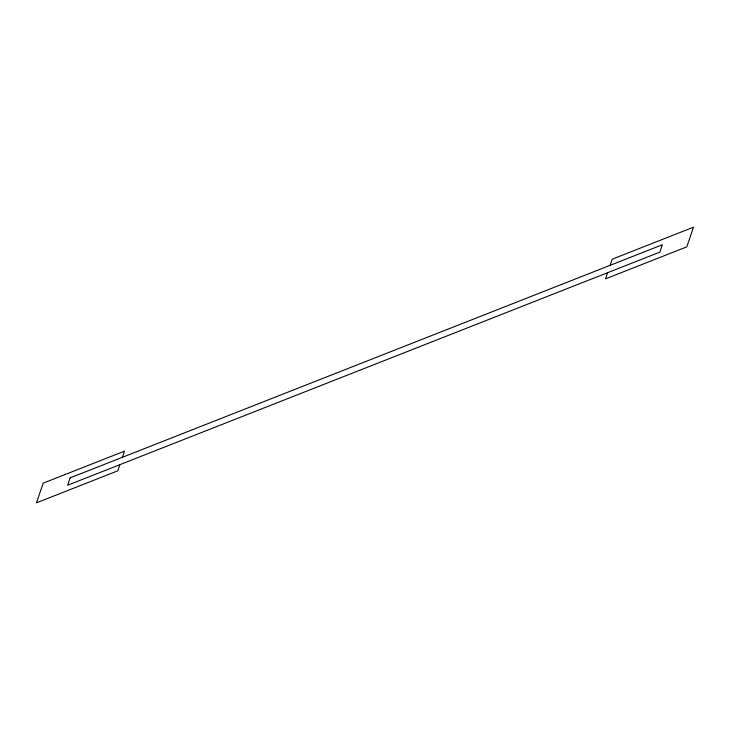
<?xml version="1.0" encoding="UTF-8"?>
<svg xmlns="http://www.w3.org/2000/svg" width="730" height="730" viewBox="0 0 730 730"><rect width="100%" height="100%" fill="white"/><g stroke="black" fill="none" stroke-linecap="round" stroke-linejoin="round"><path stroke-width="1.09" d="M119.884 464.672L117.786 470.823L36.5 502.815L43.198 483.151L124.483 451.149L122.394 457.299M607.606 272.701L605.517 278.851L686.802 246.849L693.5 227.185L612.214 259.177L610.116 265.328M70.135 477.867L67.625 485.24L659.865 252.133L662.375 244.76L70.135 477.867"/></g></svg>
